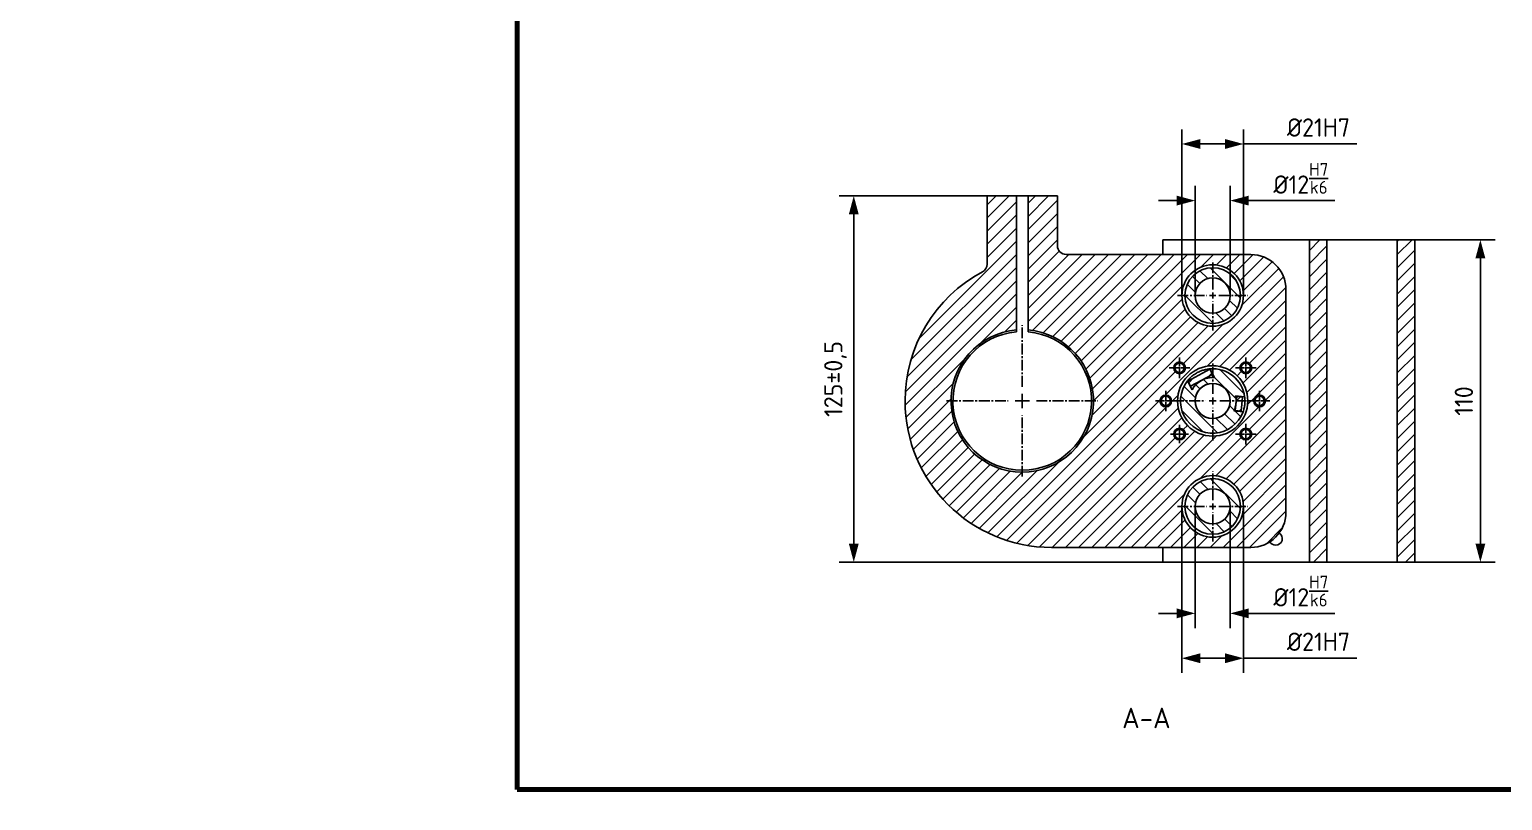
# Model space of a CAD drawing. Header units: millimetres. Extents: x 55 to 6841, y 61 to 3739.
# Drawn here: x 3079 to 3581, y 3112 to 3375 of the extents above; entities that cross this region are included whole.
import ezdxf

# ---------------------------------------------------------------- set-up
doc = ezdxf.new("R2010")
doc.units = ezdxf.units.MM
doc.header["$LTSCALE"] = 0.7
doc.header["$PDMODE"] = 35
doc.header["$PDSIZE"] = -4
doc.linetypes.add('CENTER2', pattern=[1.125, 0.75, -0.125, 0.125, -0.125])
doc.layers.get('0').update_dxf_attribs({"color": 255})
for name, color, linetype, lineweight in [('AM_5', 10, 'Continuous', 25), ('DIM', 94, 'Continuous', 25), ('KHUNGBV', 5, 'Continuous', 70)]:
    doc.layers.add(name, color=color, linetype=linetype, lineweight=lineweight)
doc.styles.add('TCVN-7284', font='tcvn+7284-2003r.ttf')
doc.dimstyles.new('TCVN_ISO-25_RadiusDia', dxfattribs={"dimtxt": 2.5, "dimasz": 2.5, "dimexe": 2, "dimexo": 0, "dimgap": 1, "dimtad": 1, "dimtoh": 1, "dimtxsty": 'TCVN-7284', "dimblk": 'Arrow', "dimcen": 0, "dimclrd": 256, "dimclre": 256, "dimclrt": 256, "dimadec": 0, "dimazin": 0, "dimtfac": 1, "dimtofl": 0, "dimtmove": 0, "dimatfit": 3, "dimldrblk": 'Arrow', "dimfxl": 1, "dimlwd": -1, "dimlwe": -1, "dimarcsym": 0})
pattern_1 = [(45, (2748.1636, 3264.9833), (-2.245064, 2.245064), [])]
pattern_2 = [(135, (1297.8198, 1302.1498), (-2.245064, -2.245064), [])]

# ---------------------------------------------------------------- blocks, each defined once
blk = doc.blocks.new('dfhjd')
at = {"layer": 'KHUNGBV', "color": 9, "ltscale": 5}
for p, q in [((6559.44, 2639.71), (6559.44, 3469.71)), ((7718.44, 2639.71), (6559.44, 2639.71))]:
    blk.add_line(p, q, dxfattribs=at)
blk = doc.blocks.new('Arrow')
at = {"layer": 'DIM'}
blk.add_solid([(-1, 0.268), (-1, -0.268), (0, 0)], dxfattribs=at)
blk = doc.blocks.new('*D880')
at = {"layer": 'Defpoints', "color": 0, "ltscale": 0.2, "transparency": 16777216}
for p in [(3429.56, 3318.63), (3360.05, 3193.63), (3551.56, 3193.63)]:
    blk.add_point(p, dxfattribs=at)
at = {"layer": 'DIM', "ltscale": 0.2, "transparency": 16777216}
for p, q in [((3429.56, 3318.63), (3355.05, 3318.63)), ((3360.05, 3312.38), (3360.05, 3199.88)), ((3551.56, 3193.63), (3355.05, 3193.63))]:
    blk.add_line(p, q, dxfattribs=at)
at = {"layer": 'DIM', "ltscale": 0.2, "transparency": 16777216, "xscale": 6.25, "yscale": 6.25, "zscale": 6.25}
for p, rotation in [((3360.05, 3318.63), 90), ((3360.05, 3193.63), 270)]:
    blk.add_blockref('Arrow', p, dxfattribs=dict(at, rotation=rotation))
at = {"layer": 'DIM', "ltscale": 0.2, "transparency": 16777216, "insert": (3353.8, 3256.13), "char_height": 6.25, "attachment_point": 5, "rotation": 90, "style": 'TCVN-7284'}
blk.add_mtext('125±0,5', dxfattribs=at)
blk = doc.blocks.new('*D882')
at = {"layer": 'Defpoints', "color": 0, "ltscale": 0.2, "transparency": 16777216}
for p in [(3488.56, 3317.03), (3476.56, 3284.63), (3488.56, 3284.63)]:
    blk.add_point(p, dxfattribs=at)
at = {"layer": 'DIM', "ltscale": 0.2, "transparency": 16777216}
for p, q in [((3476.56, 3284.63), (3476.56, 3322.03)), ((3488.56, 3284.63), (3488.56, 3322.03)), ((3470.31, 3317.03), (3464.06, 3317.03)), ((3494.81, 3317.03), (3524.24, 3317.03))]:
    blk.add_line(p, q, dxfattribs=at)
at = {"layer": 'DIM', "ltscale": 0.2, "transparency": 16777216, "xscale": 6.25, "yscale": 6.25, "zscale": 6.25}
blk.add_blockref('Arrow', (3476.56, 3317.03), dxfattribs=at)
at = {"layer": 'DIM', "ltscale": 0.2, "transparency": 16777216, "xscale": 6.25, "yscale": 6.25, "zscale": 6.25, "rotation": 180}
blk.add_blockref('Arrow', (3488.56, 3317.03), dxfattribs=at)
at = {"layer": 'DIM', "ltscale": 0.2, "transparency": 16777216, "insert": (3512.65, 3324.63), "char_height": 6.25, "attachment_point": 5, "style": 'TCVN-7284'}
blk.add_mtext('%%c12{\\H0.7x;\\SH7/k6;}', dxfattribs=at)
blk = doc.blocks.new('*D883')
at = {"layer": 'Defpoints', "color": 0, "ltscale": 0.2, "transparency": 16777216}
for p in [(3493.06, 3336.36), (3472.06, 3284.63), (3493.06, 3284.63)]:
    blk.add_point(p, dxfattribs=at)
at = {"layer": 'DIM', "ltscale": 0.2, "transparency": 16777216}
for p, q in [((3472.06, 3284.63), (3472.06, 3341.36)), ((3493.06, 3284.63), (3493.06, 3341.36)), ((3478.31, 3336.36), (3486.81, 3336.36)), ((3493.06, 3336.36), (3531.81, 3336.36))]:
    blk.add_line(p, q, dxfattribs=at)
at = {"layer": 'DIM', "ltscale": 0.2, "transparency": 16777216, "xscale": 6.25, "yscale": 6.25, "zscale": 6.25, "rotation": 180}
blk.add_blockref('Arrow', (3472.06, 3336.36), dxfattribs=at)
at = {"layer": 'DIM', "ltscale": 0.2, "transparency": 16777216, "xscale": 6.25, "yscale": 6.25, "zscale": 6.25}
blk.add_blockref('Arrow', (3493.06, 3336.36), dxfattribs=at)
at = {"layer": 'DIM', "ltscale": 0.2, "transparency": 16777216, "insert": (3518.68, 3341.98), "char_height": 6.25, "attachment_point": 5, "style": 'TCVN-7284'}
blk.add_mtext('%%c21H7', dxfattribs=at)
blk = doc.blocks.new('*D884')
at = {"layer": 'Defpoints', "color": 0, "ltscale": 0.2, "transparency": 16777216}
for p in [(3476.56, 3212.63), (3488.56, 3212.63), (3488.56, 3176.13)]:
    blk.add_point(p, dxfattribs=at)
at = {"layer": 'DIM', "ltscale": 0.2, "transparency": 16777216}
for p, q in [((3476.56, 3212.63), (3476.56, 3171.13)), ((3488.56, 3212.63), (3488.56, 3171.13)), ((3470.31, 3176.13), (3464.06, 3176.13)), ((3494.81, 3176.13), (3524.24, 3176.13))]:
    blk.add_line(p, q, dxfattribs=at)
at = {"layer": 'DIM', "ltscale": 0.2, "transparency": 16777216, "xscale": 6.25, "yscale": 6.25, "zscale": 6.25}
blk.add_blockref('Arrow', (3476.56, 3176.13), dxfattribs=at)
at = {"layer": 'DIM', "ltscale": 0.2, "transparency": 16777216, "xscale": 6.25, "yscale": 6.25, "zscale": 6.25, "rotation": 180}
blk.add_blockref('Arrow', (3488.56, 3176.13), dxfattribs=at)
at = {"layer": 'DIM', "ltscale": 0.2, "transparency": 16777216, "insert": (3512.65, 3183.74), "char_height": 6.25, "attachment_point": 5, "style": 'TCVN-7284'}
blk.add_mtext('%%C12{\\H0.7x;\\SH7/k6;}', dxfattribs=at)
blk = doc.blocks.new('*D885')
at = {"layer": 'Defpoints', "color": 0, "ltscale": 0.2, "transparency": 16777216}
for p in [(3472.06, 3212.63), (3493.06, 3212.63), (3493.06, 3160.81)]:
    blk.add_point(p, dxfattribs=at)
at = {"layer": 'DIM', "ltscale": 0.2, "transparency": 16777216}
for p, q in [((3472.06, 3212.63), (3472.06, 3155.81)), ((3493.06, 3212.63), (3493.06, 3155.81)), ((3478.31, 3160.81), (3486.81, 3160.81)), ((3493.06, 3160.81), (3531.81, 3160.81))]:
    blk.add_line(p, q, dxfattribs=at)
at = {"layer": 'DIM', "ltscale": 0.2, "transparency": 16777216, "xscale": 6.25, "yscale": 6.25, "zscale": 6.25, "rotation": 180}
blk.add_blockref('Arrow', (3472.06, 3160.81), dxfattribs=at)
at = {"layer": 'DIM', "ltscale": 0.2, "transparency": 16777216, "xscale": 6.25, "yscale": 6.25, "zscale": 6.25}
blk.add_blockref('Arrow', (3493.06, 3160.81), dxfattribs=at)
at = {"layer": 'DIM', "ltscale": 0.2, "transparency": 16777216, "insert": (3518.68, 3166.44), "char_height": 6.25, "attachment_point": 5, "style": 'TCVN-7284'}
blk.add_mtext('%%c21H7', dxfattribs=at)
blk = doc.blocks.new('*D881')
at = {"layer": 'Defpoints', "color": 0, "ltscale": 0.2, "transparency": 16777216}
for p in [(3551.56, 3303.63), (3551.56, 3193.63), (3573.93, 3193.63)]:
    blk.add_point(p, dxfattribs=at)
at = {"layer": 'DIM', "ltscale": 0.2, "transparency": 16777216}
for p, q in [((3551.56, 3303.63), (3578.93, 3303.63)), ((3573.93, 3297.38), (3573.93, 3199.88)), ((3551.56, 3193.63), (3578.93, 3193.63))]:
    blk.add_line(p, q, dxfattribs=at)
at = {"layer": 'DIM', "ltscale": 0.2, "transparency": 16777216, "xscale": 6.25, "yscale": 6.25, "zscale": 6.25}
for p, rotation in [((3573.93, 3303.63), 90), ((3573.93, 3193.63), 270)]:
    blk.add_blockref('Arrow', p, dxfattribs=dict(at, rotation=rotation))
at = {"layer": 'DIM', "ltscale": 0.2, "transparency": 16777216, "insert": (3568.3, 3248.63), "char_height": 6.25, "attachment_point": 5, "rotation": 90, "style": 'TCVN-7284'}
blk.add_mtext('110', dxfattribs=at)
blk = doc.blocks.new('*U856')
at = {"layer": 'AM_5', "color": 0, "linetype": 'CENTER2', "ltscale": 7, "transparency": 16777216}
for p, q in [((0, 4.86), (0, 25.82)), ((-25.82, 0), (-4.86, 0)), ((4.86, 0), (25.82, 0)), ((0, -25.82), (0, -4.86))]:
    blk.add_line(p, q, dxfattribs=at)
at = {"layer": 'AM_5', "color": 0, "linetype": 'Continuous', "ltscale": 7, "transparency": 16777216}
for p, q in [((-2.43, 0), (2.43, 0)), ((0, -2.43), (0, 2.43))]:
    blk.add_line(p, q, dxfattribs=at)
blk = doc.blocks.new('*U860')
at = {"layer": 'AM_5', "color": 0, "linetype": 'CENTER2', "ltscale": 7, "transparency": 16777216}
for p, q in [((0, 2.1), (0, 12)), ((-12, 0), (-2.1, 0)), ((2.1, 0), (12, 0)), ((0, -12), (0, -2.1))]:
    blk.add_line(p, q, dxfattribs=at)
at = {"layer": 'AM_5', "color": 0, "linetype": 'Continuous', "ltscale": 7, "transparency": 16777216}
for p, q in [((-1.05, 0), (1.05, 0)), ((0, -1.05), (0, 1.05))]:
    blk.add_line(p, q, dxfattribs=at)
blk = doc.blocks.new('*U861')
at = {"layer": 'AM_5', "color": 0, "linetype": 'CENTER2', "ltscale": 7, "transparency": 16777216}
for p, q in [((0, 2.4), (0, 13.5)), ((-13.5, 0), (-2.4, 0)), ((2.4, 0), (13.5, 0)), ((0, -13.5), (0, -2.4))]:
    blk.add_line(p, q, dxfattribs=at)
at = {"layer": 'AM_5', "color": 0, "linetype": 'Continuous', "ltscale": 7, "transparency": 16777216}
for p, q in [((-1.2, 0), (1.2, 0)), ((0, -1.2), (0, 1.2))]:
    blk.add_line(p, q, dxfattribs=at)
blk = doc.blocks.new('*U862')
at = {"layer": 'AM_5', "color": 0, "linetype": 'CENTER2', "ltscale": 7, "transparency": 16777216}
for p, q in [((0, 2.1), (0, 12)), ((-12, 0), (-2.1, 0)), ((2.1, 0), (12, 0)), ((0, -12), (0, -2.1))]:
    blk.add_line(p, q, dxfattribs=at)
at = {"layer": 'AM_5', "color": 0, "linetype": 'Continuous', "ltscale": 7, "transparency": 16777216}
for p, q in [((-1.05, 0), (1.05, 0)), ((0, -1.05), (0, 1.05))]:
    blk.add_line(p, q, dxfattribs=at)
blk = doc.blocks.new('*U863')
at = {"layer": 'AM_5', "color": 0, "linetype": 'CENTER2', "ltscale": 7, "transparency": 16777216}
for p, q in [((-3.5, 0), (-0.4, 0)), ((0, 0.4), (0, 3.5)), ((0.4, 0), (3.5, 0)), ((0, -3.5), (0, -0.4))]:
    blk.add_line(p, q, dxfattribs=at)
at = {"layer": 'AM_5', "color": 0, "linetype": 'Continuous', "ltscale": 7, "transparency": 16777216}
for p, q in [((-0.2, 0), (0.2, 0)), ((0, -0.2), (0, 0.2))]:
    blk.add_line(p, q, dxfattribs=at)
blk = doc.blocks.new('*U864')
at = {"layer": 'AM_5', "color": 0, "linetype": 'CENTER2', "ltscale": 7, "transparency": 16777216}
for p, q in [((-3.5, 0), (-0.4, 0)), ((0, 0.4), (0, 3.5)), ((0.4, 0), (3.5, 0)), ((0, -3.5), (0, -0.4))]:
    blk.add_line(p, q, dxfattribs=at)
at = {"layer": 'AM_5', "color": 0, "linetype": 'Continuous', "ltscale": 7, "transparency": 16777216}
for p, q in [((-0.2, 0), (0.2, 0)), ((0, -0.2), (0, 0.2))]:
    blk.add_line(p, q, dxfattribs=at)
blk = doc.blocks.new('*U865')
at = {"layer": 'AM_5', "color": 0, "linetype": 'CENTER2', "ltscale": 7, "transparency": 16777216}
for p, q in [((-3.5, 0), (-0.4, 0)), ((0, 0.4), (0, 3.5)), ((0.4, 0), (3.5, 0)), ((0, -3.5), (0, -0.4))]:
    blk.add_line(p, q, dxfattribs=at)
at = {"layer": 'AM_5', "color": 0, "linetype": 'Continuous', "ltscale": 7, "transparency": 16777216}
for p, q in [((-0.2, 0), (0.2, 0)), ((0, -0.2), (0, 0.2))]:
    blk.add_line(p, q, dxfattribs=at)
blk = doc.blocks.new('*U866')
at = {"layer": 'AM_5', "color": 0, "linetype": 'CENTER2', "ltscale": 7, "transparency": 16777216}
for p, q in [((-3.5, 0), (-0.4, 0)), ((0, 0.4), (0, 3.5)), ((0.4, 0), (3.5, 0)), ((0, -3.5), (0, -0.4))]:
    blk.add_line(p, q, dxfattribs=at)
at = {"layer": 'AM_5', "color": 0, "linetype": 'Continuous', "ltscale": 7, "transparency": 16777216}
for p, q in [((-0.2, 0), (0.2, 0)), ((0, -0.2), (0, 0.2))]:
    blk.add_line(p, q, dxfattribs=at)
blk = doc.blocks.new('*U867')
at = {"layer": 'AM_5', "color": 0, "linetype": 'CENTER2', "ltscale": 7, "transparency": 16777216}
for p, q in [((-3.11, 0), (-0.322, 0)), ((0, 0.322), (0, 3.11)), ((0.322, 0), (3.11, 0)), ((0, -3.11), (0, -0.322))]:
    blk.add_line(p, q, dxfattribs=at)
at = {"layer": 'AM_5', "color": 0, "linetype": 'Continuous', "ltscale": 7, "transparency": 16777216}
for p, q in [((-0.161, 0), (0.161, 0)), ((0, -0.161), (0, 0.161))]:
    blk.add_line(p, q, dxfattribs=at)
blk = doc.blocks.new('*U868')
at = {"layer": 'AM_5', "color": 0, "linetype": 'CENTER2', "ltscale": 7, "transparency": 16777216}
for p, q in [((-3.5, 0), (-0.4, 0)), ((0, 0.4), (0, 3.5)), ((0.4, 0), (3.5, 0)), ((0, -3.5), (0, -0.4))]:
    blk.add_line(p, q, dxfattribs=at)
at = {"layer": 'AM_5', "color": 0, "linetype": 'Continuous', "ltscale": 7, "transparency": 16777216}
for p, q in [((-0.2, 0), (0.2, 0)), ((0, -0.2), (0, 0.2))]:
    blk.add_line(p, q, dxfattribs=at)

msp = doc.modelspace()

# ---------------------------------------------------------------- hatches: boundary and pattern name
at = {"linetype": 'Continuous', "lineweight": 18}
h = msp.add_hatch(dxfattribs=at)
h.set_pattern_fill('ANSI31', color=92, style=0)
h.set_pattern_definition([(45, (1297.8198, 1302.1498), (-2.245064, 2.245064), [])])
edge = h.paths.add_edge_path(flags=0)
edge.add_line((3427.556, 3198.635), (3495.556, 3198.635))
edge.add_arc((3495.556, 3210.635), 12, 270, 360)
edge.add_line((3507.556, 3210.635), (3507.556, 3286.635))
edge.add_arc((3495.556, 3286.635), 12, 0, 90)
edge.add_line((3495.556, 3298.635), (3432.556, 3298.635))
edge.add_arc((3432.556, 3301.635), 3, 180, 270, ccw=False)
edge.add_line((3429.556, 3301.635), (3429.556, 3318.635))
edge.add_line((3429.556, 3318.635), (3419.556, 3318.635))
edge.add_line((3419.556, 3318.635), (3419.556, 3272.869))
edge.add_arc((3417.556, 3248.635), 24.317, -265.28223, 85.28223, ccw=False)
edge.add_line((3415.556, 3272.869), (3415.556, 3318.635))
edge.add_line((3415.556, 3318.635), (3405.556, 3318.635))
edge.add_line((3405.556, 3318.635), (3405.556, 3295.368))
edge.add_arc((3402.556, 3295.368), 3, 298.14458, 360, ccw=False)
edge.add_arc((3427.556, 3248.635), 50, 118.14458, 180)
edge.add_arc((3427.556, 3248.635), 50, 180, 270)
edge = h.paths.add_edge_path(flags=0)
edge.add_arc((3498.556, 3248.635), 2, 0, 360)
edge = h.paths.add_edge_path(flags=0)
edge.add_arc((3493.87, 3237.321), 2, 0, 360)
edge = h.paths.add_edge_path(flags=0)
edge.add_arc((3471.242, 3237.321), 2, 0, 360)
edge = h.paths.add_edge_path(flags=0)
edge.add_arc((3466.556, 3248.635), 2, 0, 360)
edge = h.paths.add_edge_path(flags=0)
edge.add_arc((3471.242, 3259.948), 2, 0, 360)
edge = h.paths.add_edge_path(flags=0)
edge.add_arc((3493.87, 3259.948), 2, 0, 360)
edge = h.paths.add_edge_path(flags=0)
edge.add_arc((3482.556, 3248.635), 12, 0, 360)
edge = h.paths.add_edge_path(flags=0)
edge.add_arc((3482.556, 3284.635), 10.5, 0, 360)
edge = h.paths.add_edge_path(flags=0)
edge.add_arc((3482.556, 3212.635), 10.5, 0, 360)
h = msp.add_hatch(dxfattribs=at)
h.set_pattern_fill('ANSI31', color=92, style=0)
h.paths.add_polyline_path([(3515.556, 3303.635), (3515.556, 3193.635), (3521.556, 3193.635), (3521.556, 3303.635)], flags=0)
h = msp.add_hatch(dxfattribs=at)
h.set_pattern_fill('ANSI31', color=92, style=0)
h.paths.add_polyline_path([(3545.556, 3193.635), (3551.556, 3193.635), (3551.556, 3303.635), (3545.556, 3303.635)], flags=0)
h = msp.add_hatch(dxfattribs=at)
h.set_pattern_fill('ANSI31', color=6, angle=90, style=0)
h.set_pattern_definition(pattern_2)
edge = h.paths.add_edge_path(flags=0)
edge.add_arc((3482.556, 3284.635), 9.5, 0, 360)
edge = h.paths.add_edge_path(flags=0)
edge.add_arc((3482.556, 3284.635), 6, 0, 360)
h = msp.add_hatch(dxfattribs=at)
h.set_pattern_fill('ANSI31', angle=90, style=0)
h.set_pattern_definition(pattern_2)
edge = h.paths.add_edge_path(flags=0)
edge.add_line((3481.574, 3259.591), (3483.183, 3256.61))
edge.add_arc((3482.556, 3248.635), 8, 85.50483, 151.20555)
edge.add_line((3475.545, 3252.488), (3473.936, 3255.469))
edge.add_arc((3482.556, 3248.635), 11, 141.59041, 340.44846)
edge.add_line((3492.922, 3244.953), (3489.82, 3245.284))
edge.add_arc((3482.556, 3248.635), 8, 335.24048, 372.58522)
edge.add_line((3490.364, 3250.378), (3493.465, 3250.047))
edge.add_arc((3482.556, 3248.635), 11, 7.37723, 95.11997)
edge = h.paths.add_edge_path(flags=0)
edge.add_arc((3482.556, 3248.635), 6, 0, 360)
h = msp.add_hatch(dxfattribs=at)
h.set_pattern_fill('ANSI31', style=0)
h.set_pattern_definition(pattern_1)
h.paths.add_polyline_path([(3482.484, 3257.687), (3481.534, 3259.447), (3474.079, 3255.423), (3475.029, 3253.663)], flags=0)
h = msp.add_hatch(dxfattribs=at)
h.set_pattern_fill('ANSI31', style=0)
h.set_pattern_definition(pattern_1)
h.paths.add_polyline_path([(3490.258, 3245.419), (3492.247, 3245.206), (3492.752, 3249.942), (3490.763, 3250.154)], flags=0)
h = msp.add_hatch(dxfattribs=at)
h.set_pattern_fill('ANSI31', color=6, angle=90, style=0)
h.set_pattern_definition(pattern_2)
edge = h.paths.add_edge_path(flags=0)
edge.add_arc((3482.556, 3212.635), 9.5, 0, 360)
edge = h.paths.add_edge_path(flags=0)
edge.add_arc((3482.556, 3212.635), 6, 0, 360)
h = msp.add_hatch(dxfattribs=at)
h.set_pattern_fill('ANSI31', style=0)
h.set_pattern_definition([(45, (1243.0654, 2401.9812), (-2.245064, 2.245064), [])])
h.paths.add_polyline_path([(3080.187, 3115.033), (3078.687, 3115.033), (3078.687, 3112.233), (3080.187, 3112.233), (3080.537, 3112.478), (3080.537, 3115.163), (3080.187, 3115.408)])

# ---------------------------------------------------------------- linework, layer by layer
at = {"color": 7, "linetype": 'Continuous', "lineweight": 25}
for p, q in [((3405.556, 3318.635), (3405.556, 3295.368)), ((3415.556, 3318.635), (3405.556, 3318.635)), ((3415.556, 3318.635), (3415.556, 3272.869)), ((3419.556, 3272.869), (3419.556, 3318.635)), ((3429.556, 3318.635), (3419.556, 3318.635)), ((3429.556, 3301.635), (3429.556, 3318.635)), ((3465.556, 3303.635), (3465.556, 3298.635)), ((3515.556, 3303.635), (3465.556, 3303.635)), ((3521.556, 3303.635), (3515.556, 3303.635)), ((3515.556, 3193.635), (3515.556, 3303.635)), ((3521.556, 3303.635), (3521.556, 3193.635)), ((3545.556, 3303.635), (3521.556, 3303.635)), ((3545.556, 3193.635), (3545.556, 3303.635)), ((3551.556, 3303.635), (3545.556, 3303.635)), ((3551.556, 3193.635), (3551.556, 3303.635)), ((3432.556, 3298.635), (3495.556, 3298.635)), ((3507.556, 3286.635), (3507.556, 3210.635)), ((3415.556, 3272.869), (3415.556, 3272.209)), ((3419.556, 3272.209), (3419.556, 3272.869)), ((3481.534, 3259.447), (3474.079, 3255.423)), ((3481.534, 3259.447), (3482.484, 3257.687)), ((3483.183, 3256.61), (3481.574, 3259.591)), ((3473.936, 3255.469), (3475.545, 3252.488)), ((3475.029, 3253.663), (3474.079, 3255.423)), ((3482.484, 3257.687), (3475.029, 3253.663)), ((3490.258, 3245.419), (3490.763, 3250.154)), ((3493.465, 3250.047), (3490.364, 3250.378)), ((3490.782, 3250.333), (3490.763, 3250.154)), ((3490.763, 3250.154), (3492.752, 3249.942)), ((3492.247, 3245.206), (3492.752, 3249.942)), ((3492.771, 3250.121), (3492.752, 3249.942)), ((3489.82, 3245.284), (3492.922, 3244.953)), ((3490.258, 3245.419), (3490.239, 3245.239)), ((3492.247, 3245.206), (3490.258, 3245.419)), ((3492.247, 3245.206), (3492.228, 3245.027)), ((3480.902, 3206.908), (3480.824, 3206.892)), ((3495.556, 3198.635), (3427.556, 3198.635)), ((3465.556, 3198.635), (3465.556, 3193.635)), ((3465.556, 3193.635), (3515.556, 3193.635)), ((3515.556, 3193.635), (3521.556, 3193.635)), ((3545.556, 3193.635), (3521.556, 3193.635)), ((3545.556, 3193.635), (3551.556, 3193.635))]:
    msp.add_line(p, q, dxfattribs=at)
for centre, radius in [((3482.556, 3284.635), 10.5), ((3482.556, 3284.635), 9.5), ((3482.556, 3284.635), 6), ((3471.242, 3259.948), 2), ((3471.242, 3259.948), 1.61), ((3482.556, 3248.635), 12), ((3493.87, 3259.948), 2), ((3493.87, 3259.948), 1.61), ((3482.556, 3248.635), 6), ((3466.556, 3248.635), 2), ((3466.556, 3248.635), 1.61), ((3498.556, 3248.635), 2), ((3498.556, 3248.635), 1.61), ((3471.242, 3237.321), 2), ((3471.242, 3237.321), 1.61), ((3493.87, 3237.321), 2), ((3493.87, 3237.321), 1.61), ((3482.556, 3212.635), 10.5), ((3482.556, 3212.635), 9.5), ((3482.556, 3212.635), 6)]:
    msp.add_circle(centre, radius, dxfattribs=at)
for centre, radius, start, end in [((3432.556, 3301.635), 3, 180, 270), ((3495.556, 3286.635), 12, 0, 90), ((3402.556, 3295.368), 3, 298.14458, 0), ((3427.556, 3248.635), 50, 118.14458, 180), ((3417.556, 3248.635), 24.317, 94.71777, 85.28223), ((3417.556, 3248.635), 23.659, 94.84929, 85.15071), ((3482.556, 3248.635), 11, 7.37723, 95.11997), ((3482.556, 3248.635), 11, 141.59041, 340.44846), ((3482.556, 3248.635), 8, 85.50483, 151.20555), ((3482.556, 3248.635), 6, 100.26587, 10.26587), ((3427.556, 3248.635), 50, 180, 270), ((3482.556, 3248.635), 8, 335.24048, 12.58522), ((3495.556, 3210.635), 12, 270, 0), ((3504.056, 3201.635), 2.25, 270, 58.25098), ((3504.056, 3201.635), 2.25, 208.47587, 270)]:
    msp.add_arc(centre, radius, start, end, dxfattribs=at)
for points, knots in [([(3473.936, 3255.469), (3473.951, 3255.488), (3474.057, 3255.62), (3474.398, 3256.033), (3475.185, 3256.834), (3476.295, 3257.722), (3477.604, 3258.494), (3478.926, 3259.047), (3480.143, 3259.388), (3481.095, 3259.545), (3481.428, 3259.577), (3481.574, 3259.591)], [0, 0, 0, 0, 0.02013922, 0.14152014, 0.26949192, 0.40268456, 0.52910728, 0.64815962, 0.76908723, 0.89828588, 1, 1, 1, 1]), ([(3493.459, 3250.048), (3493.466, 3250.009), (3493.541, 3249.586), (3493.586, 3248.505), (3493.469, 3247.027), (3493.206, 3245.779), (3492.99, 3245.186), (3492.905, 3244.955)], [0, 0, 0, 0, 0.0289833, 0.3139823, 0.5830326, 0.8375824, 1, 1, 1, 1])]:
    msp.add_open_spline(points, degree=3, knots=knots, dxfattribs=at)

# ---------------------------------------------------------------- block references
at = {"layer": 'AM_5', "xscale": 0.75, "yscale": 0.75, "zscale": 0.75}
msp.add_blockref('dfhjd', (-1674.451, 1136.258), dxfattribs=at)
at = {"layer": 'AM_5', "linetype": 'CENTER2', "ltscale": 7}
for name, p in [('*U860', (3482.556, 3284.635)), ('*U856', (3417.556, 3248.635)), ('*U863', (3471.242, 3259.948)), ('*U864', (3493.87, 3259.948)), ('*U861', (3482.556, 3248.635)), ('*U868', (3466.556, 3248.635)), ('*U865', (3498.556, 3248.635)), ('*U867', (3471.242, 3237.321)), ('*U866', (3493.87, 3237.321)), ('*U862', (3482.556, 3212.635))]:
    msp.add_blockref(name, p, dxfattribs=at)

# ---------------------------------------------------------------- texts
at = {"insert": (3451.644, 3143.926), "char_height": 7, "width": 65.66425, "attachment_point": 1, "style": 'TCVN-7284'}
msp.add_mtext('A-A', dxfattribs=at)

# ---------------------------------------------------------------- dimensions: what is measured, and where the dimension line sits
at = {"layer": 'DIM', "ltscale": 0.2}
for base, p1, p2, text, picture, middle in [((3493.056, 3336.357), (3472.056, 3284.635), (3493.056, 3284.635), '<>H7', '*D883', (3518.681, 3336.357)), ((3488.556, 3317.027), (3476.556, 3284.635), (3488.556, 3284.635), '<>{\\H0.7x;\\SH7/k6;}', '*D882', (3512.65, 3317.027)), ((3493.056, 3160.815), (3472.056, 3212.635), (3493.056, 3212.635), '<>H7', '*D885', (3518.681, 3160.815))]:
    dim = msp.add_linear_dim(base=base, p1=p1, p2=p2, text=text, dimstyle='TCVN_ISO-25_RadiusDia', override={"dimscale": 2.5, "dimpost": '%%c<>'}, dxfattribs=at)
    dim.commit()
    dim.dimension.update_dxf_attribs({"geometry": picture, "text_midpoint": middle, "dimtype": 160})
dim = msp.add_linear_dim(base=(3360.046, 3193.635), p1=(3429.556, 3318.635), p2=(3551.556, 3193.635), angle=90, dimstyle='TCVN_ISO-25_RadiusDia', override={"dimscale": 2.5, "dimgap": 1, "dimtol": 1, "dimlim": 0, "dimtp": 0.5, "dimtm": 0.5}, dxfattribs=at)
dim.commit()
dim.dimension.update_dxf_attribs({"geometry": '*D880', "text_midpoint": (3360.046, 3256.135), "dimtype": 160})
dim = msp.add_linear_dim(base=(3573.925, 3193.635), p1=(3551.556, 3303.635), p2=(3551.556, 3193.635), angle=90, dimstyle='TCVN_ISO-25_RadiusDia', override={"dimscale": 2.5}, dxfattribs=at)
dim.commit()
dim.dimension.update_dxf_attribs({"geometry": '*D881', "text_midpoint": (3568.3, 3248.635)})
dim = msp.add_linear_dim(base=(3488.556, 3176.131), p1=(3476.556, 3212.635), p2=(3488.556, 3212.635), text='<>{\\H0.7x;\\SH7/k6;}', dimstyle='TCVN_ISO-25_RadiusDia', override={"dimscale": 2.5, "dimpost": '%%C<>'}, dxfattribs=at)
dim.commit()
dim.dimension.update_dxf_attribs({"geometry": '*D884', "text_midpoint": (3512.65, 3183.735)})

doc.saveas('drawing.dxf')
